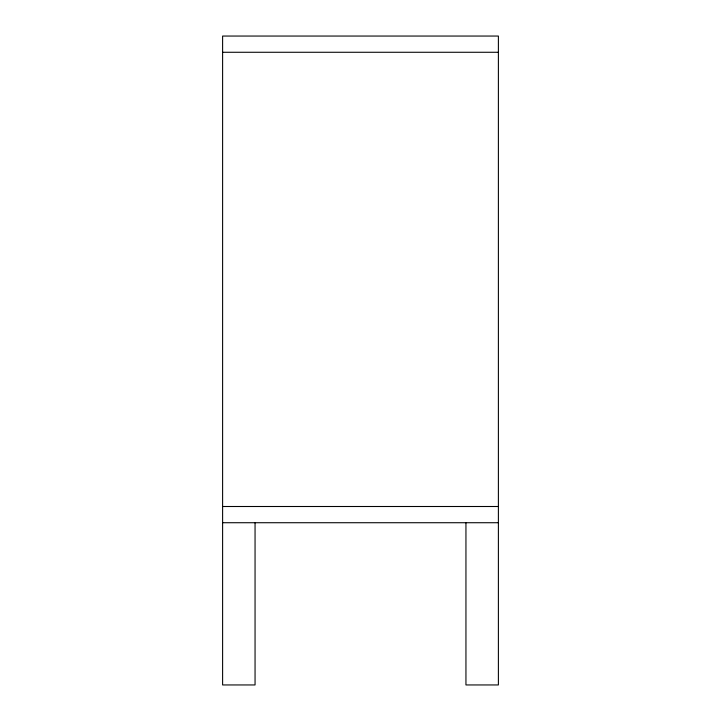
<?xml version="1.0" encoding="UTF-8"?>
<svg xmlns="http://www.w3.org/2000/svg" width="721" height="721" viewBox="0 0 721 721"><rect width="100%" height="100%" fill="white"/><g stroke="black" fill="none" stroke-linecap="round" stroke-linejoin="round"><path stroke-width="1.08" d="M222.609 52.273L498.391 52.273M222.609 506.502L498.391 506.502M222.609 522.725L498.391 522.725M465.946 522.725L465.946 684.95L498.391 684.95L498.391 36.05L222.609 36.05L222.609 684.95L255.054 684.95L255.054 522.725"/></g></svg>
